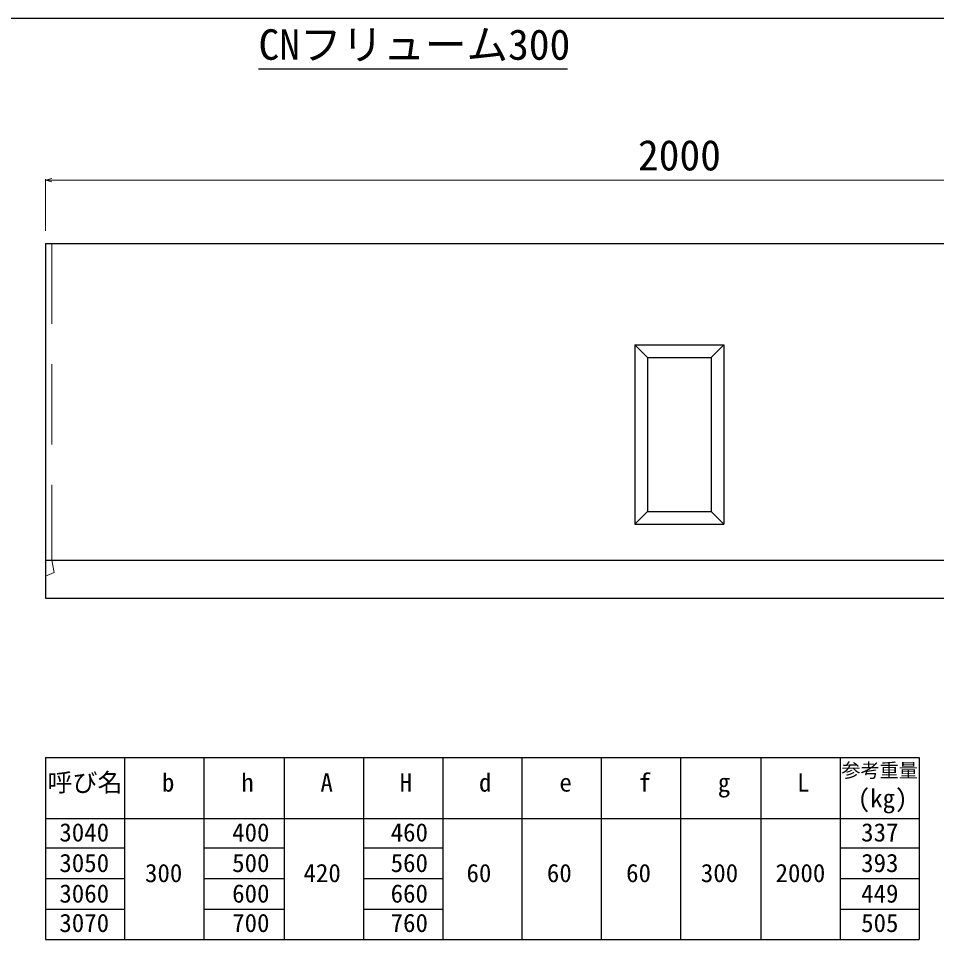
# Model space of a CAD drawing. Units: millimetres, scale not verified. Extents: x 0 to 12600, y -2970 to 2970.
# Drawn here: x 1477 to 2926, y -1554 to -100 of the extents above; entities that cross this region are included whole.
import ezdxf
from ezdxf.enums import TextEntityAlignment as Align

# ---------------------------------------------------------------- set-up
doc = ezdxf.new("R2010")
doc.units = ezdxf.units.MM
doc.header["$LTSCALE"] = 40
doc.linetypes.add('USER1', pattern=[4.7625, 3.175, -1.5875])
for name, color, linetype, lineweight in [('GAIKEI', 3, 'Continuous', 25), ('KAKURE', 3, 'USER1', 15), ('SUNPOU', 7, 'Continuous', 13), ('外枠', 20, 'Continuous', 30), ('文字', 5, 'Continuous', 25)]:
    doc.layers.add(name, color=color, linetype=linetype, lineweight=lineweight)
doc.styles.add('ＭＳ ゴシック', font='')
doc.styles.get('ＭＳ ゴシック').set_extended_font_data('MS Gothic')

# ---------------------------------------------------------------- blocks, each defined once
blk = doc.blocks.new('_Open30')
at = {"color": 7, "linetype": 'Continuous', "lineweight": 13}
for p, q in [((-1, 0.268), (0, 0)), ((0, 0), (-1, -0.268)), ((0, 0), (-1, 0))]:
    blk.add_line(p, q, dxfattribs=at)

msp = doc.modelspace()

# ---------------------------------------------------------------- linework, layer by layer
at = {"layer": 'GAIKEI'}
for p, q in [((2449.97, -615.04), (2449.97, -898.04)), ((2449.97, -615.04), (2589.97, -615.04)), ((2469.97, -635.04), (2449.97, -615.04)), ((2569.97, -635.04), (2589.97, -615.04)), ((2589.97, -615.04), (2589.97, -898.04)), ((2469.97, -635.04), (2469.97, -878.04)), ((2469.97, -635.04), (2569.97, -635.04)), ((2569.97, -635.04), (2569.97, -878.04)), ((2469.97, -878.04), (2449.97, -898.04)), ((2469.97, -878.04), (2569.97, -878.04)), ((2569.97, -878.04), (2589.97, -898.04)), ((2449.97, -898.04), (2589.97, -898.04)), ((1519.97, -955.04), (3519.97, -955.04)), ((1519.97, -955.04), (3519.97, -955.04))]:
    msp.add_line(p, q, dxfattribs=at)
at = {"layer": 'KAKURE'}
for p, q in [((1529.97, -455.04), (1529.97, -955.04)), ((1533.97, -974.04), (1529.97, -955.04)), ((1519.97, -980.04), (1533.97, -974.04))]:
    msp.add_line(p, q, dxfattribs=at)
at = {"layer": 'SUNPOU'}
for p, q in [((1519.97, -435.04), (1519.97, -353.79)), ((1529.97, -355.04), (3509.97, -355.04))]:
    msp.add_line(p, q, dxfattribs=at)
at = {"layer": '外枠'}
for p, q in [((1519.97, -455.04), (3519.97, -455.04)), ((1519.97, -455.04), (1519.97, -1015.04)), ((1519.97, -1015.04), (3519.97, -1015.04))]:
    msp.add_line(p, q, dxfattribs=at)
at = {"layer": '文字'}
for p, q in [((4100, -100), (100, -100)), ((1856.25, -179.57), (2343.75, -179.57)), ((1519.97, -1266.03), (1519.97, -1553.53)), ((1519.97, -1266.03), (2898.54, -1266.03)), ((1644.97, -1266.03), (1644.97, -1553.53)), ((1769.97, -1266.03), (1769.97, -1553.53)), ((1896.76, -1266.03), (1896.76, -1553.53)), ((2021.76, -1266.03), (2021.76, -1553.53)), ((2146.76, -1266.03), (2146.76, -1553.53)), ((2271.76, -1266.03), (2271.76, -1553.53)), ((2396.76, -1266.03), (2396.76, -1553.53)), ((2521.75, -1266.03), (2521.75, -1553.53)), ((2648.54, -1266.03), (2648.54, -1553.53)), ((2773.54, -1266.03), (2773.54, -1553.53)), ((2898.54, -1266.03), (2898.54, -1553.53)), ((1519.97, -1362.46), (2898.54, -1362.46)), ((1519.97, -1408.89), (1644.97, -1408.89)), ((1769.97, -1408.89), (1896.76, -1408.89)), ((2021.76, -1408.89), (2146.76, -1408.89)), ((2773.54, -1408.89), (2898.54, -1408.89)), ((1519.97, -1457.1), (1644.97, -1457.1)), ((1769.97, -1457.1), (1896.76, -1457.1)), ((2021.76, -1457.1), (2146.76, -1457.1)), ((2773.54, -1457.1), (2898.54, -1457.1)), ((1519.97, -1505.32), (1644.97, -1505.32)), ((1769.97, -1505.32), (1896.76, -1505.32)), ((2021.76, -1505.32), (2146.76, -1505.32)), ((2773.54, -1505.32), (2898.54, -1505.32)), ((1519.97, -1553.53), (2898.54, -1553.53))]:
    msp.add_line(p, q, dxfattribs=at)

# ---------------------------------------------------------------- block references
at = {"layer": 'SUNPOU', "xscale": 10, "yscale": 10, "rotation": 180}
msp.add_blockref('_Open30', (1519.97, -355.04), dxfattribs=at)

# ---------------------------------------------------------------- texts
at = {"layer": 'SUNPOU', "style": 'ＭＳ ゴシック'}
msp.add_text('2000', height=48.11, dxfattribs=at).set_placement((2454.72, -354.29), align=Align.BOTTOM_LEFT)
at = {"layer": '文字', "style": 'ＭＳ ゴシック'}
for s, height, p in [('CNフリューム300', 48.11, (1856.25, -179.69)), ('参考重量', 22.13, (2775.54, -1304.22)), ('呼び名', 28.86, (1523.44, -1328.73)), ('b', 28.86, (1703.9, -1328.73)), ('h', 28.86, (1828.9, -1328.73)), ('A', 28.86, (1953.9, -1328.73)), ('H', 28.86, (2078.9, -1328.73)), ('d', 28.86, (2203.9, -1328.73)), ('f', 28.86, (2455.68, -1328.73)), ('L', 28.86, (2705.68, -1328.73)), ('e', 28.86, (2330.68, -1328.73)), ('g', 28.86, (2580.68, -1328.73)), ('(kg)', 28.86, (2801.41, -1353.73)), ('3040', 28.86, (1542.01, -1407.45)), ('400', 28.86, (1814.61, -1407.45)), ('460', 28.86, (2064.61, -1407.45)), ('337', 28.86, (2806.77, -1407.45)), ('3050', 28.86, (1542.01, -1455.67)), ('500', 28.86, (1814.61, -1455.67)), ('560', 28.86, (2064.61, -1455.67)), ('393', 28.86, (2806.77, -1455.67)), ('300', 28.86, (1677.11, -1471.58)), ('420', 28.86, (1927.11, -1471.58)), ('60', 28.86, (2184.25, -1471.58)), ('60', 28.86, (2311.04, -1471.58)), ('60', 28.86, (2436.04, -1471.58)), ('300', 28.86, (2553.9, -1471.58)), ('2000', 28.86, (2671.75, -1471.58)), ('3060', 28.86, (1542.01, -1503.88)), ('600', 28.86, (1814.61, -1503.88)), ('660', 28.86, (2064.61, -1503.88)), ('449', 28.86, (2806.77, -1503.88)), ('3070', 28.86, (1542.01, -1550.31)), ('700', 28.86, (1814.61, -1550.31)), ('760', 28.86, (2064.61, -1550.31)), ('505', 28.86, (2806.77, -1550.31))]:
    msp.add_text(s, height=height, dxfattribs=at).set_placement(p, align=Align.BOTTOM_LEFT)

doc.saveas('drawing.dxf')
